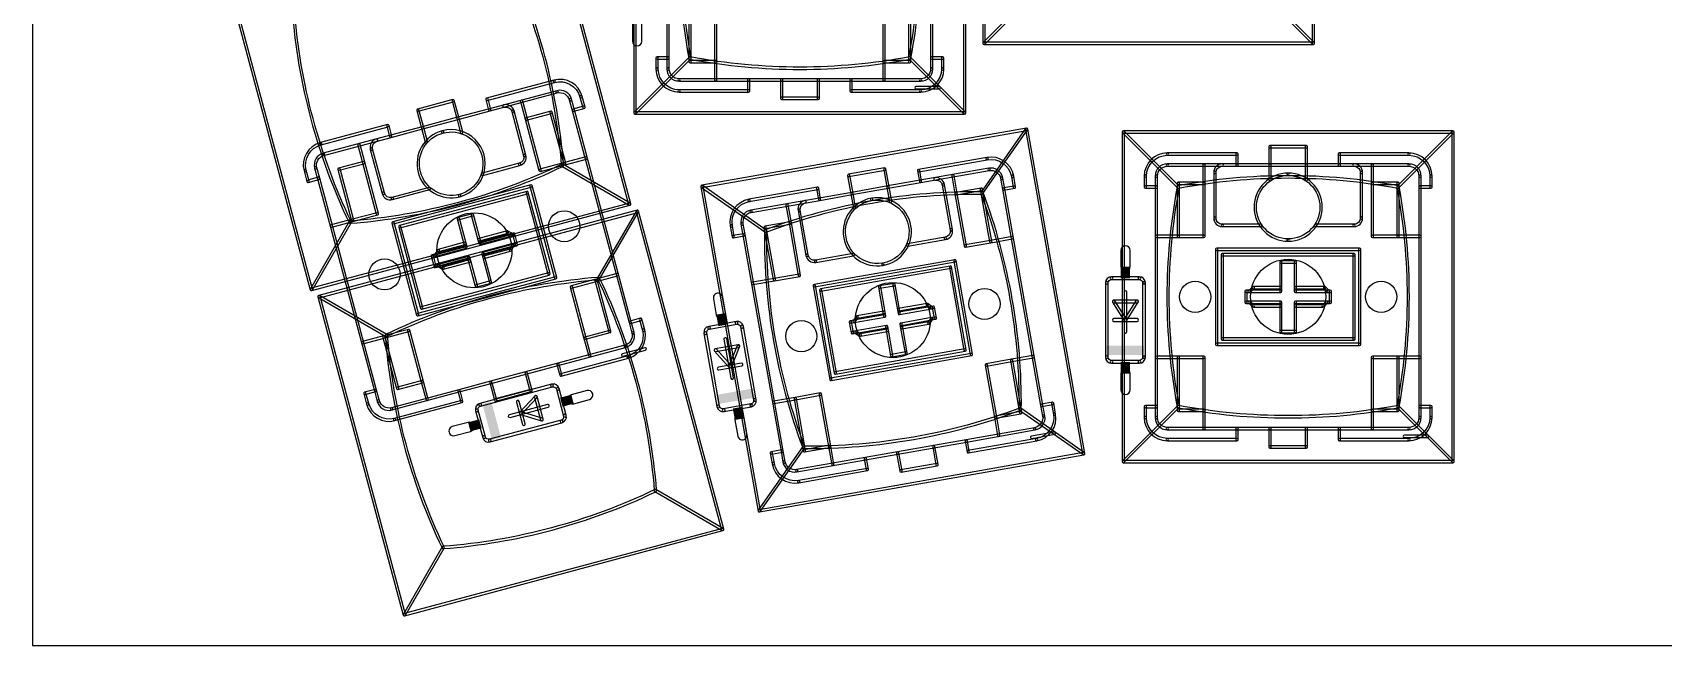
# Model space of a CAD drawing. Extents: x 0 to 160, y 0 to 100.
# Drawn here: x 0 to 89.1, y 0 to 33.5 of the extents above; entities that cross this region are included whole.
import ezdxf

# ---------------------------------------------------------------- set-up
doc = ezdxf.new("R2010")
doc.units = 0
for name, color, linetype in [('20', 7, 'CONTINUOUS'), ('21', 253, 'CONTINUOUS'), ('51', 253, 'CONTINUOUS')]:
    doc.layers.add(name, color=color, linetype=linetype)

# ---------------------------------------------------------------- blocks, each defined once
blk = doc.blocks.new('RECT')
blk.add_solid([(-0.5, -0.5), (0.5, -0.5), (-0.5, 0.5), (0.5, 0.5)])

msp = doc.modelspace()

# ---------------------------------------------------------------- linework, layer by layer
at = {"layer": '20'}
for p, q in [((0, 100), (0, 0)), ((0, 0), (160, 0))]:
    msp.add_line(p, q, dxfattribs=at)
for centre, radius in [((24.13, 21.59), 2.05), ((29.0369, 22.9048), 0.85), ((19.2231, 20.2752), 0.85), ((68.58, 19.05), 2.05), ((46.99, 17.78), 2.05), ((63.5, 19.05), 0.85), ((73.66, 19.05), 0.85), ((51.9928, 18.6621), 0.85), ((41.9872, 16.8979), 0.85)]:
    msp.add_circle(centre, radius, dxfattribs=at)
at = {"layer": '21'}
for points in [[(52.0235, 32.91), (52.0235, 50.91, 1), (51.8965, 50.91), (51.8965, 32.91, 1)], [(69.8965, 50.91), (69.8965, 32.91, 1), (70.0235, 32.91), (70.0235, 50.91, 1)], [(32.9735, 29.1), (32.9735, 47.1, 1), (32.8465, 47.1), (32.8465, 29.1, 1)], [(50.8465, 47.1), (50.8465, 29.1, 1), (50.9735, 29.1), (50.9735, 47.1, 1)], [(34.7735, 32.1), (34.7735, 44.1, 1), (34.6465, 44.1), (34.6465, 32.1, 1)], [(49.0465, 44.1), (49.0465, 32.1, 1), (49.1735, 32.1), (49.1735, 44.1, 1)], [(27.8926, 41.4863), (32.5514, 24.0996, 1), (32.674, 24.1325), (28.0153, 41.5191, 1)], [(15.2874, 19.4737), (10.6286, 36.8604, 1), (10.506, 36.8275), (15.1647, 19.4409, 1)], [(35.8465, 34.8), (35.8465, 31.9, 1), (35.9735, 31.9), (35.9735, 34.8, 1)], [(37.2465, 34.8), (37.2465, 31.9, 1), (37.3735, 31.9), (37.3735, 34.8, 1)], [(46.4465, 34.8), (46.4465, 31.9, 1), (46.5735, 31.9), (46.5735, 34.8, 1)], [(47.8465, 34.8), (47.8465, 31.9, 1), (47.9735, 31.9), (47.9735, 34.8, 1)], [(69.96, 32.9735), (51.96, 32.9735, 1), (51.96, 32.8465), (69.96, 32.8465, 1)], [(34.1735, 31.5), (34.1735, 32.1, 1), (34.0465, 32.1), (34.0465, 31.5, 1)], [(34.71, 32.1635), (34.11, 32.1635, 1), (34.11, 32.0365), (34.71, 32.0365, 1)], [(34.7735, 31.5), (34.7735, 32.1, 1), (34.6465, 32.1), (34.6465, 31.5, 1)], [(49.0465, 32.1), (49.0465, 31.5, 1), (49.1735, 31.5), (49.1735, 32.1, 1)], [(49.11, 32.0365), (49.71, 32.0365, 1), (49.71, 32.1635), (49.11, 32.1635, 1)], [(49.6465, 32.1), (49.6465, 31.5, 1), (49.7735, 31.5), (49.7735, 32.1, 1)], [(34.1735, 31.5, 1), (34.0465, 31.5, 0.4142), (35.31, 30.2365, 1), (35.31, 30.3635, -0.4142)], [(34.7735, 31.5, 1), (34.6465, 31.5, 0.4142), (35.31, 30.8365, 1), (35.31, 30.9635, -0.4142)], [(37.31, 31.9635), (35.91, 31.9635, 1), (35.91, 31.8365), (37.31, 31.8365, 1)], [(37.2465, 31.9), (37.2465, 30.9, 1), (37.3735, 30.9), (37.3735, 31.9, 1)], [(46.4465, 31.9), (46.4465, 30.9, 1), (46.5735, 30.9), (46.5735, 31.9, 1)], [(47.91, 31.9635), (46.51, 31.9635, 1), (46.51, 31.8365), (47.91, 31.8365, 1)], [(48.51, 30.3635, 1), (48.51, 30.2365, 0.4142), (49.7735, 31.5, 1), (49.6465, 31.5, -0.4142)], [(48.51, 30.9635, 1), (48.51, 30.8365, 0.4142), (49.1735, 31.5, 1), (49.0465, 31.5, -0.4142)], [(24.8322, 29.7876), (28.5028, 30.7711, 1), (28.4699, 30.8938), (24.7994, 29.9102, 1)], [(24.9875, 29.208), (28.658, 30.1915, 1), (28.6252, 30.3142), (24.9547, 29.3307, 1)], [(29.8947, 29.9675, 1), (30.0174, 30.0003, 0.4142), (28.4699, 30.8938, 1), (28.5028, 30.7711, -0.4142)], [(29.3151, 29.8122, 1), (29.4378, 29.845, 0.4142), (28.6252, 30.3142, 1), (28.658, 30.1915, -0.4142)], [(39.11, 30.9635), (35.31, 30.9635, 1), (35.31, 30.8365), (39.11, 30.8365, 1)], [(39.11, 30.3635), (35.31, 30.3635, 1), (35.31, 30.2365), (39.11, 30.2365, 1)], [(40.91, 30.9635), (39.11, 30.9635, 1), (39.11, 30.8365), (40.91, 30.8365, 1)], [(39.1735, 30.3), (39.1735, 30.9, 1), (39.0465, 30.9), (39.0465, 30.3, 1)], [(44.71, 30.9635), (40.91, 30.9635, 1), (40.91, 30.8365), (44.71, 30.8365, 1)], [(40.9735, 29.9), (40.9735, 30.9, 1), (40.8465, 30.9), (40.8465, 29.9, 1)], [(42.9735, 29.9), (42.9735, 30.9, 1), (42.8465, 30.9), (42.8465, 29.9, 1)], [(48.51, 30.9635), (44.71, 30.9635, 1), (44.71, 30.8365), (48.51, 30.8365, 1)], [(44.7735, 30.3), (44.7735, 30.9, 1), (44.6465, 30.9), (44.6465, 30.3, 1)], [(48.51, 30.3635), (44.71, 30.3635, 1), (44.71, 30.2365), (48.51, 30.2365, 1)], [(48.26, 30.4165), (49.53, 30.4165, 1), (49.53, 30.5435), (48.26, 30.5435, 1)], [(21.0582, 29.1904), (22.99, 29.7081, 1), (22.9572, 29.8307), (21.0253, 29.3131, 1)], [(23.2938, 28.8199), (23.0349, 29.7858, 1), (22.9123, 29.753), (23.1711, 28.787, 1)], [(25.0324, 29.2858), (24.8771, 29.8653, 1), (24.7545, 29.8325), (24.9098, 29.2529, 1)], [(26.1724, 29.1771, 1), (26.2951, 29.21, 0.4142), (25.7274, 29.5377, 1), (25.7603, 29.4151, -0.4142)], [(26.6484, 29.7188), (26.9072, 28.7529, 1), (27.0299, 28.7857), (26.7711, 29.7517, 1)], [(29.3151, 29.8122), (29.4704, 29.2326, 1), (29.5931, 29.2655), (29.4378, 29.845, 1)], [(29.5482, 29.1877), (30.1277, 29.343, 1), (30.0949, 29.4657), (29.5153, 29.3104, 1)], [(29.8947, 29.9675), (30.05, 29.3879, 1), (30.1726, 29.4208), (30.0174, 30.0003, 1)], [(40.91, 29.8365), (42.91, 29.8365, 1), (42.91, 29.9635), (40.91, 29.9635, 1)], [(21.3619, 28.3023), (21.1031, 29.2682, 1), (20.9804, 29.2353), (21.2392, 28.2694, 1)], [(21.317, 28.2245), (23.2489, 28.7421, 1), (23.216, 28.8648), (21.2841, 28.3472, 1)], [(23.2489, 28.7421), (24.9875, 29.208, 1), (24.9547, 29.3307), (23.216, 28.8648, 1)], [(23.1711, 28.787), (23.3781, 28.0143, 1), (23.5008, 28.0472), (23.2938, 28.8199, 1)], [(26.9421, 26.7952), (26.2951, 29.21, 1), (26.1724, 29.1771), (26.8194, 26.7623, 1)], [(26.9072, 28.7529), (27.6578, 25.9517, 1), (27.7805, 25.9846), (27.0299, 28.7857, 1)], [(28.3044, 29.193), (26.9521, 28.8306, 1), (26.985, 28.708), (28.3373, 29.0703, 1)], [(28.2595, 29.1152), (29.0101, 26.314, 1), (29.1328, 26.3469), (28.3822, 29.1481, 1)], [(29.4704, 29.2326), (32.5762, 17.6415, 1), (32.6989, 17.6744), (29.5931, 29.2655, 1)], [(50.91, 29.1635), (32.91, 29.1635, 1), (32.91, 29.0365), (50.91, 29.0365, 1)], [(15.7525, 27.3547), (19.4231, 28.3382, 1), (19.3902, 28.4609), (15.7197, 27.4774, 1)], [(15.9078, 26.7751), (19.5783, 27.7586, 1), (19.5455, 27.8813), (15.875, 26.8978, 1)], [(18.8056, 27.5516, 1), (18.7727, 27.6743, 0.4142), (18.445, 27.1066, 1), (18.5677, 27.1395, -0.4142)], [(19.6232, 27.8364), (19.468, 28.416, 1), (19.3453, 28.3831), (19.5006, 27.8035, 1)], [(19.5783, 27.7586), (21.317, 28.2245, 1), (21.2841, 28.3472), (19.5455, 27.8813, 1)], [(22.4123, 28.0004, 1), (22.3795, 28.123, 1), (23.3441, 24.523, 1), (23.3112, 24.6457, -1)], [(21.569, 27.5295), (21.3619, 28.3023, 1), (21.2392, 28.2694), (21.4463, 27.4967, 1)], [(23.3112, 24.6457, 1), (23.3441, 24.523, 1), (22.3795, 28.123, 1), (22.4123, 28.0004, -1)], [(36.5749, 25.0179), (54.3015, 28.1436, 1), (54.2794, 28.2686), (36.5529, 25.143, 1)], [(54.2279, 28.1951), (57.3536, 10.4685, 1), (57.4786, 10.4906), (54.353, 28.2171, 1)], [(59.58, 27.9865), (77.58, 27.9865, 1), (77.58, 28.1135), (59.58, 28.1135, 1)], [(59.6435, 10.05), (59.6435, 28.05, 1), (59.5165, 28.05), (59.5165, 10.05, 1)], [(77.5165, 28.05), (77.5165, 10.05, 1), (77.6435, 10.05), (77.6435, 28.05, 1)], [(15.7525, 27.3547, 1), (15.7197, 27.4774, 0.4142), (14.8262, 25.9299, 1), (14.9489, 25.9628, -0.4142)], [(15.9078, 26.7751, 1), (15.875, 26.8978, 0.4142), (15.4058, 26.0852, 1), (15.5285, 26.118, -0.4142)], [(17.7619, 27.3377), (18.0207, 26.3717, 1), (18.1434, 26.4046), (17.8846, 27.3705, 1)], [(19.2147, 24.7246), (18.5677, 27.1395, 1), (18.445, 27.1066), (19.092, 24.6918, 1)], [(26.5815, 26.3502, 1), (26.6144, 26.2275, 0.4142), (26.9421, 26.7952, 1), (26.8194, 26.7623, -0.4142)], [(61.98, 26.7865, 1), (61.98, 26.9135, 0.4142), (60.7165, 25.65, 1), (60.8435, 25.65, -0.4142)], [(61.98, 26.7865), (65.78, 26.7865, 1), (65.78, 26.9135), (61.98, 26.9135, 1)], [(65.8435, 26.25), (65.8435, 26.85, 1), (65.7165, 26.85), (65.7165, 26.25, 1)], [(67.58, 27.1865), (69.58, 27.1865, 1), (69.58, 27.3135), (67.58, 27.3135, 1)], [(67.6435, 26.25), (67.6435, 27.25, 1), (67.5165, 27.25), (67.5165, 26.25, 1)], [(69.6435, 26.25), (69.6435, 27.25, 1), (69.5165, 27.25), (69.5165, 26.25, 1)], [(71.38, 26.7865), (75.18, 26.7865, 1), (75.18, 26.9135), (71.38, 26.9135, 1)], [(71.4435, 26.25), (71.4435, 26.85, 1), (71.3165, 26.85), (71.3165, 26.25, 1)], [(76.3165, 25.65, 1), (76.4435, 25.65, 0.4142), (75.18, 26.9135, 1), (75.18, 26.7865, -0.4142)], [(15.1042, 25.3832), (14.9489, 25.9628, 1), (14.8262, 25.9299), (14.9815, 25.3503, 1)], [(15.6838, 25.5385), (15.5285, 26.118, 1), (15.4058, 26.0852), (15.5611, 25.5056, 1)], [(18.0656, 26.4495), (16.7133, 26.0872, 1), (16.7462, 25.9645), (18.0985, 26.3268, 1)], [(16.6684, 26.0094), (17.419, 23.2082, 1), (17.5417, 23.2411), (16.7911, 26.0423, 1)], [(18.0207, 26.3717), (18.7713, 23.5706, 1), (18.894, 23.6034), (18.1434, 26.4046, 1)], [(24.5859, 25.684), (26.6144, 26.2275, 1), (26.5815, 26.3502), (24.5531, 25.8067, 1)], [(29.055, 26.3918), (27.7027, 26.0295, 1), (27.7356, 25.9068), (29.0879, 26.2691, 1)], [(30.2141, 26.7024), (29.055, 26.3918, 1), (29.0879, 26.2691), (30.247, 26.5797, 1)], [(44.5923, 25.6192), (46.5619, 25.9665, 1), (46.5399, 26.0916), (44.5702, 25.7443, 1)], [(46.7871, 25.0553), (46.6134, 26.0401, 1), (46.4884, 26.018), (46.662, 25.0332, 1)], [(48.404, 25.8852), (52.1463, 26.545, 1), (52.1242, 26.6701), (48.382, 26.0102, 1)], [(48.5597, 25.3679), (48.4555, 25.9587, 1), (48.3305, 25.9367), (48.4347, 25.3458, 1)], [(48.5082, 25.2943), (52.2505, 25.9542, 1), (52.2284, 26.0792), (48.4862, 25.4194, 1)], [(53.4629, 25.6232, 1), (53.588, 25.6452, 0.4142), (52.1242, 26.6701, 1), (52.1463, 26.545, -0.4142)], [(52.872, 25.519, 1), (52.9971, 25.541, 0.4142), (52.2284, 26.0792, 1), (52.2505, 25.9542, -0.4142)], [(61.98, 26.1865, 1), (61.98, 26.3135, 0.4142), (61.3165, 25.65, 1), (61.4435, 25.65, -0.4142)], [(61.98, 26.1865), (65.78, 26.1865, 1), (65.78, 26.3135), (61.98, 26.3135, 1)], [(63.9165, 26.25), (63.9165, 25.25, 1), (64.0435, 25.25), (64.0435, 26.25, 1)], [(64.98, 26.1865, 1), (64.98, 26.3135, 0.4142), (64.5165, 25.85, 1), (64.6435, 25.85, -0.4142)], [(64.6435, 23.35), (64.6435, 25.85, 1), (64.5165, 25.85), (64.5165, 23.35, 1)], [(65.78, 26.1865), (67.58, 26.1865, 1), (67.58, 26.3135), (65.78, 26.3135, 1)], [(67.58, 26.1865), (69.58, 26.1865, 1), (69.58, 26.3135), (67.58, 26.3135, 1)], [(67.6435, 25.45), (67.6435, 26.25, 1), (67.5165, 26.25), (67.5165, 25.45, 1)], [(69.58, 26.1865), (71.38, 26.1865, 1), (71.38, 26.3135), (69.58, 26.3135, 1)], [(69.5165, 26.25), (69.5165, 25.45, 1), (69.6435, 25.45), (69.6435, 26.25, 1)], [(71.38, 26.1865), (75.18, 26.1865, 1), (75.18, 26.3135), (71.38, 26.3135, 1)], [(72.5165, 25.85, 1), (72.6435, 25.85, 0.4142), (72.18, 26.3135, 1), (72.18, 26.1865, -0.4142)], [(72.6435, 23.35), (72.6435, 25.85, 1), (72.5165, 25.85), (72.5165, 23.35, 1)], [(73.1165, 26.25), (73.1165, 25.25, 1), (73.2435, 25.25), (73.2435, 26.25, 1)], [(75.7165, 25.65, 1), (75.8435, 25.65, 0.4142), (75.18, 26.3135, 1), (75.18, 26.1865, -0.4142)], [(15.606, 25.5834), (15.0264, 25.4281, 1), (15.0593, 25.3054), (15.6389, 25.4607, 1)], [(18.7896, 13.9474), (15.6838, 25.5385, 1), (15.5611, 25.5056), (18.6669, 13.9145, 1)], [(19.6597, 24.364), (21.6882, 24.9075, 1), (21.6553, 25.0302), (19.6268, 24.4867, 1)], [(19.7064, 23.0307), (27.2406, 25.0495, 1), (27.2077, 25.1721), (19.6735, 23.1533, 1)], [(27.1628, 25.0944), (28.5087, 20.0715, 1), (28.6314, 20.1044), (27.2855, 25.1272, 1)], [(39.7521, 7.3649), (36.6264, 25.0915, 1), (36.5014, 25.0694), (39.627, 7.3429, 1)], [(39.1468, 24.2529), (42.8891, 24.9127, 1), (42.8671, 25.0378), (39.1248, 24.378, 1)], [(43.0448, 24.3954), (42.9406, 24.9863, 1), (42.8155, 24.9643), (42.9197, 24.3734, 1)], [(44.8175, 24.708), (44.6438, 25.6928, 1), (44.5187, 25.6707), (44.6924, 24.6859, 1)], [(44.766, 24.6344), (46.7356, 24.9817, 1), (46.7135, 25.1068), (44.7439, 24.7595, 1)], [(46.7356, 24.9817), (48.5082, 25.2943, 1), (48.4862, 25.4194), (46.7135, 25.1068, 1)], [(46.662, 25.0332), (46.8009, 24.2454, 1), (46.926, 24.2674), (46.7871, 25.0553, 1)], [(49.6859, 25.1603, 1), (49.811, 25.1823, 0.4142), (49.274, 25.5583, 1), (49.2961, 25.4332, -0.4142)], [(50.2451, 22.7203), (49.811, 25.1823, 1), (49.6859, 25.1603), (50.12, 22.6982, 1)], [(50.2073, 25.6584), (50.381, 24.6736, 1), (50.506, 24.6956), (50.3324, 25.6804, 1)], [(51.8112, 24.9902), (50.4325, 24.7471, 1), (50.4545, 24.6221), (51.8333, 24.8652, 1)], [(51.7597, 24.9167), (52.2633, 22.0607, 1), (52.3883, 22.0828), (51.8848, 24.9387, 1)], [(52.872, 25.519), (52.9762, 24.9281, 1), (53.1013, 24.9501), (52.9971, 25.541, 1)], [(52.9762, 24.9281), (55.06, 13.1104, 1), (55.185, 13.1324), (53.1013, 24.9501, 1)], [(53.0498, 24.8766), (53.6406, 24.9808, 1), (53.6186, 25.1058), (53.0277, 25.0016, 1)], [(53.4629, 25.6232), (53.5671, 25.0323, 1), (53.6921, 25.0543), (53.588, 25.6452, 1)], [(60.8435, 25.05), (60.8435, 25.65, 1), (60.7165, 25.65), (60.7165, 25.05, 1)], [(61.38, 25.1135), (60.78, 25.1135, 1), (60.78, 24.9865), (61.38, 24.9865, 1)], [(61.4435, 25.05), (61.4435, 25.65, 1), (61.3165, 25.65), (61.3165, 25.05, 1)], [(61.4435, 13.05), (61.4435, 25.05, 1), (61.3165, 25.05), (61.3165, 13.05, 1)], [(62.5165, 25.25), (62.5165, 22.35, 1), (62.6435, 22.35), (62.6435, 25.25, 1)], [(63.98, 25.3135), (62.58, 25.3135, 1), (62.58, 25.1865), (63.98, 25.1865, 1)], [(63.9165, 25.25), (63.9165, 22.35, 1), (64.0435, 22.35), (64.0435, 25.25, 1)], [(68.58, 25.6865, 1), (68.58, 25.8135, 1), (68.58, 22.0865, 1), (68.58, 22.2135, -1)], [(68.58, 22.2135, 1), (68.58, 22.0865, 1), (68.58, 25.8135, 1), (68.58, 25.6865, -1)], [(73.1165, 25.25), (73.1165, 22.35, 1), (73.2435, 22.35), (73.2435, 25.25, 1)], [(74.58, 25.3135), (73.18, 25.3135, 1), (73.18, 25.1865), (74.58, 25.1865, 1)], [(74.5165, 25.25), (74.5165, 22.35, 1), (74.6435, 22.35), (74.6435, 25.25, 1)], [(75.7165, 25.65), (75.7165, 25.05, 1), (75.8435, 25.05), (75.8435, 25.65, 1)], [(75.7165, 25.05), (75.7165, 13.05, 1), (75.8435, 13.05), (75.8435, 25.05, 1)], [(75.78, 24.9865), (76.38, 24.9865, 1), (76.38, 25.1135), (75.78, 25.1135, 1)], [(76.3165, 25.65), (76.3165, 25.05, 1), (76.4435, 25.05), (76.4435, 25.65, 1)], [(32.5963, 24.1774), (15.2096, 19.5186, 1), (15.2425, 19.396), (32.6291, 24.0547, 1)], [(19.2147, 24.7246, 1), (19.092, 24.6918, 0.4142), (19.6597, 24.364, 1), (19.6268, 24.4867, -0.4142)], [(20.0738, 22.8185), (27.0285, 24.682, 1), (26.9956, 24.8047), (20.0409, 22.9412, 1)], [(26.9507, 24.7269), (28.1413, 20.2837, 1), (28.264, 20.3166), (27.0734, 24.7598, 1)], [(39.1468, 24.2529, 1), (39.1248, 24.378, 0.4142), (38.0999, 22.9142, 1), (38.225, 22.9363, -0.4142)], [(39.251, 23.662), (42.9933, 24.3219, 1), (42.9712, 24.4469), (39.229, 23.7871, 1)], [(41.1471, 24.0608), (41.3207, 23.076, 1), (41.4458, 23.0981), (41.2722, 24.0829, 1)], [(42.2055, 24.1829, 1), (42.1834, 24.308, 0.4142), (41.8074, 23.7711, 1), (41.9325, 23.7931, -0.4142)], [(42.9933, 24.3219), (44.766, 24.6344, 1), (44.7439, 24.7595), (42.9712, 24.4469, 1)], [(45.8376, 24.3157, 1), (45.8155, 24.4407, 1), (46.4627, 20.7704, 1), (46.4407, 20.8954, -1)], [(44.9564, 23.9201), (44.8175, 24.708, 1), (44.6924, 24.6859), (44.8313, 23.8981, 1)], [(46.4407, 20.8954, 1), (46.4627, 20.7704, 1), (45.8155, 24.4407, 1), (45.8376, 24.3157, -1)], [(50.381, 24.6736), (50.8845, 21.8176, 1), (51.0096, 21.8397), (50.506, 24.6956, 1)], [(15.6637, 19.0026), (33.0504, 23.6614, 1), (33.0175, 23.784), (15.6309, 19.1253, 1)], [(17.4639, 23.286), (16.3048, 22.9754, 1), (16.3377, 22.8527), (17.4968, 23.1633, 1)], [(18.8162, 23.6483), (17.4639, 23.286, 1), (17.4968, 23.1633), (18.8491, 23.5257, 1)], [(23.2683, 23.2604), (24.041, 23.4674, 1), (24.0082, 23.5901), (23.2354, 23.3831, 1)], [(23.6756, 21.9859), (23.3132, 23.3382, 1), (23.1905, 23.3053), (23.5529, 21.953, 1)], [(23.9633, 23.5123), (24.3256, 22.1601, 1), (24.4483, 22.1929), (24.0859, 23.5452, 1)], [(32.9726, 23.7063), (37.6314, 6.3196, 1), (37.754, 6.3525), (33.0953, 23.7391, 1)], [(39.251, 23.662, 1), (39.229, 23.7871, 0.4142), (38.6908, 23.0184, 1), (38.8158, 23.0405, -0.4142)], [(42.3666, 21.3311), (41.9325, 23.7931, 1), (41.8074, 23.7711), (42.2415, 21.3091, 1)], [(64.6435, 23.35, 1), (64.5165, 23.35, 0.4142), (64.98, 22.8865, 1), (64.98, 23.0135, -0.4142)], [(72.18, 23.0135, 1), (72.18, 22.8865, 0.4142), (72.6435, 23.35, 1), (72.5165, 23.35, -0.4142)], [(21.0972, 18.0856), (19.7513, 23.1084, 1), (19.6286, 23.0756), (20.9745, 18.0528, 1)], [(21.3093, 18.4531), (20.1187, 22.8963, 1), (19.996, 22.8634), (21.1866, 18.4202, 1)], [(25.916, 22.6519), (24.3705, 22.2378, 1), (24.4034, 22.1152), (25.9489, 22.5293, 1)], [(24.4552, 21.922), (26.1938, 22.3878, 1), (26.161, 22.5105), (24.4223, 22.0446, 1)], [(26.2091, 22.5042), (25.9642, 22.6456, 1), (25.9007, 22.5356), (26.1456, 22.3942, 1)], [(26.2575, 22.5364), (26.161, 22.5105, 1), (26.1938, 22.3878), (26.2904, 22.4137, 1)], [(26.2126, 22.4586), (26.3679, 21.8791, 1), (26.4906, 21.9119), (26.3353, 22.4915, 1)], [(38.3291, 22.3454), (38.225, 22.9363, 1), (38.0999, 22.9142), (38.2041, 22.3234, 1)], [(38.8465, 22.5011), (38.2556, 22.3969, 1), (38.2776, 22.2719), (38.8685, 22.376, 1)], [(38.92, 22.4496), (38.8158, 23.0405, 1), (38.6908, 23.0184), (38.795, 22.4276, 1)], [(41.0038, 10.6319), (38.92, 22.4496, 1), (38.795, 22.4276), (40.8787, 10.6099, 1)], [(41.3722, 23.1496), (39.9935, 22.9065, 1), (40.0156, 22.7814), (41.3943, 23.0245, 1)], [(39.942, 22.8329), (40.4456, 19.9769, 1), (40.5706, 19.999), (40.0671, 22.8549, 1)], [(41.3207, 23.076), (41.8243, 20.2201, 1), (41.9494, 20.2421), (41.4458, 23.0981, 1)], [(47.801, 21.8187), (49.8691, 22.1833, 1), (49.8471, 22.3084), (47.779, 21.9438, 1)], [(49.8471, 22.3084, 1), (49.8691, 22.1833, 0.4142), (50.2451, 22.7203, 1), (50.12, 22.6982, -0.4142)], [(53.4965, 22.3427), (52.3148, 22.1343, 1), (52.3368, 22.0092), (53.5186, 22.2176, 1)], [(62.58, 22.4135), (61.38, 22.4135, 1), (61.38, 22.2865), (62.58, 22.2865, 1)], [(63.98, 22.4135), (62.58, 22.4135, 1), (62.58, 22.2865), (63.98, 22.2865, 1)], [(64.98, 22.8865), (67.08, 22.8865, 1), (67.08, 23.0135), (64.98, 23.0135, 1)], [(70.08, 22.8865), (72.18, 22.8865, 1), (72.18, 23.0135), (70.08, 23.0135, 1)], [(74.58, 22.4135), (73.18, 22.4135, 1), (73.18, 22.2865), (74.58, 22.2865, 1)], [(75.78, 22.4135), (74.58, 22.4135, 1), (74.58, 22.2865), (75.78, 22.2865, 1)], [(21.8472, 21.2232), (22.0403, 21.2749, 1), (22.0075, 21.3976), (21.8143, 21.3458, 1)], [(22.0403, 21.2749), (23.6824, 21.7149, 1), (23.6495, 21.8376), (22.0075, 21.3976, 1)], [(22.1103, 21.613), (21.9689, 21.368, 1), (22.0789, 21.3045), (22.2203, 21.5495, 1)], [(23.5978, 22.0308), (22.1489, 21.6425, 1), (22.1818, 21.5199), (23.6307, 21.9081, 1)], [(23.7273, 21.7927), (23.6756, 21.9859, 1), (23.5529, 21.953), (23.6046, 21.7598, 1)], [(24.3256, 22.1601), (24.3774, 21.9669, 1), (24.5001, 21.9997), (24.4483, 22.1929, 1)], [(26.2197, 21.9051), (24.5776, 21.4651, 1), (24.6105, 21.3424), (26.2525, 21.7824, 1)], [(24.5327, 21.3873), (24.5844, 21.1941, 1), (24.7071, 21.227), (24.6554, 21.4202, 1)], [(26.0782, 21.6601), (24.6293, 21.2719, 1), (24.6622, 21.1492), (26.1111, 21.5375, 1)], [(26.1811, 21.8755), (26.0397, 21.6305, 1), (26.1497, 21.567), (26.2911, 21.812, 1)], [(26.4128, 21.9568), (26.2197, 21.9051, 1), (26.2525, 21.7824), (26.4457, 21.8342, 1)], [(42.3666, 21.3311, 1), (42.2415, 21.3091, 0.4142), (42.7785, 20.9331, 1), (42.7564, 21.0582, -0.4142)], [(42.7785, 20.9331), (44.8466, 21.2977, 1), (44.8245, 21.4228), (42.7564, 21.0582, 1)], [(52.3148, 22.1343), (50.936, 21.8912, 1), (50.9581, 21.7661), (52.3368, 22.0092, 1)], [(64.7435, 16.45), (64.7435, 21.65, 1), (64.6165, 21.65), (64.6165, 16.45, 1)], [(64.68, 21.5865), (72.48, 21.5865, 1), (72.48, 21.7135), (64.68, 21.7135, 1)], [(65.0435, 16.75), (65.0435, 21.35, 1), (64.9165, 21.35), (64.9165, 16.75, 1)], [(64.98, 21.2865), (72.18, 21.2865, 1), (72.18, 21.4135), (64.98, 21.4135, 1)], [(72.1165, 21.35), (72.1165, 16.75, 1), (72.2435, 16.75), (72.2435, 21.35, 1)], [(72.4165, 21.65), (72.4165, 16.45, 1), (72.5435, 16.45), (72.5435, 21.65, 1)], [(22.0474, 20.7214), (21.8921, 21.3009, 1), (21.7694, 21.2681), (21.9247, 20.6885, 1)], [(22.1628, 20.818), (21.9696, 20.7663, 1), (22.0025, 20.6436), (22.1956, 20.6954, 1)], [(23.8048, 21.258), (22.1628, 20.818, 1), (22.1956, 20.6954), (23.8377, 21.1354, 1)], [(22.1475, 20.7017), (22.3924, 20.5603, 1), (22.4559, 20.6703), (22.2109, 20.8117, 1)], [(23.8566, 21.0648), (22.4077, 20.6766, 1), (22.4406, 20.5539), (23.8895, 20.9422, 1)], [(23.9344, 21.0199), (23.8826, 21.2131, 1), (23.7599, 21.1803), (23.8117, 20.9871, 1)], [(24.2967, 19.6676), (23.9344, 21.0199, 1), (23.8117, 20.9871), (24.174, 19.6348, 1)], [(24.5844, 21.1941), (24.9468, 19.8418, 1), (25.0695, 19.8747), (24.7071, 21.227, 1)], [(42.7088, 19.6007), (50.3903, 20.9552, 1), (50.3682, 21.0803), (42.6867, 19.7258, 1)], [(43.0563, 19.3574), (50.1469, 20.6077, 1), (50.1249, 20.7327), (43.0343, 19.4825, 1)], [(50.0734, 20.6592), (50.8722, 16.129, 1), (50.9972, 16.1511), (50.1985, 20.6812, 1)], [(50.3167, 21.0067), (51.2197, 15.8857, 1), (51.3448, 15.9078), (50.4418, 21.0288, 1)], [(68.2435, 19.55), (68.2435, 20.95, 1), (68.1165, 20.95), (68.1165, 19.55, 1)], [(68.18, 20.8865), (68.98, 20.8865, 1), (68.98, 21.0135), (68.18, 21.0135, 1)], [(68.9165, 20.95), (68.9165, 19.55, 1), (69.0435, 19.55), (69.0435, 20.95, 1)], [(28.5536, 20.1493), (21.0194, 18.1305, 1), (21.0523, 18.0079), (28.5865, 20.0266, 1)], [(28.1862, 20.3615), (21.2315, 18.498, 1), (21.2644, 18.3753), (28.2191, 20.2388, 1)], [(24.9917, 19.9196), (24.2189, 19.7125, 1), (24.2518, 19.5899), (25.0246, 19.7969, 1)], [(29.366, 19.5766), (30.1166, 16.7754, 1), (30.2393, 16.8083), (29.4887, 19.6094, 1)], [(30.7632, 20.0167), (29.4109, 19.6543, 1), (29.4438, 19.5317), (30.7961, 19.894, 1)], [(31.9223, 20.3273), (30.7632, 20.0167, 1), (30.7961, 19.894), (31.9552, 20.2046, 1)], [(30.7183, 19.9389), (31.4689, 17.1377, 1), (31.5916, 17.1706), (30.841, 19.9718, 1)], [(40.4971, 20.0505), (39.3153, 19.8421, 1), (39.3374, 19.7171), (40.5191, 19.9254, 1)], [(41.8758, 20.2936), (40.4971, 20.0505, 1), (40.5191, 19.9254), (41.8979, 20.1685, 1)], [(43.6633, 14.5533), (42.7603, 19.6743, 1), (42.6352, 19.6522), (43.5382, 14.5312, 1)], [(46.2772, 19.5191), (47.065, 19.6581, 1), (47.043, 19.7831), (46.2551, 19.6442, 1)], [(46.5718, 18.214), (46.3287, 19.5927, 1), (46.2036, 19.5706), (46.4467, 18.1919, 1)], [(46.9915, 19.7096), (47.2346, 18.3308, 1), (47.3596, 18.3529), (47.1165, 19.7316, 1)], [(58.928, 19.9898, 1), (58.928, 20.1422, 0.4142), (58.5978, 19.812, 1), (58.7502, 19.812, -0.4142)], [(58.7502, 15.748), (58.7502, 19.812, 1), (58.5978, 19.812), (58.5978, 15.748, 1)], [(58.928, 19.9898), (60.452, 19.9898, 1), (60.452, 20.1422), (58.928, 20.1422, 1)], [(60.6298, 19.812, 1), (60.7822, 19.812, 0.4142), (60.452, 20.1422, 1), (60.452, 19.9898, -0.4142)], [(60.7822, 15.748), (60.7822, 19.812, 1), (60.6298, 19.812), (60.6298, 15.748, 1)], [(66.6351, 19.5949), (66.4351, 19.3949, 1), (66.5249, 19.3051), (66.7249, 19.5051, 1)], [(68.18, 19.6135), (66.68, 19.6135, 1), (66.68, 19.4865), (68.18, 19.4865, 1)], [(68.2435, 19.35), (68.2435, 19.55, 1), (68.1165, 19.55), (68.1165, 19.35, 1)], [(68.9165, 19.55), (68.9165, 19.35, 1), (69.0435, 19.35), (69.0435, 19.55, 1)], [(70.58, 19.6135), (68.98, 19.6135, 1), (68.98, 19.4865), (70.58, 19.4865, 1)], [(70.8249, 19.3949), (70.6249, 19.5949, 1), (70.5351, 19.5051), (70.7351, 19.3051, 1)], [(20.3674, 1.6937), (15.7086, 19.0804, 1), (15.586, 19.0475), (20.2447, 1.6609, 1)], [(43.9066, 14.9008), (43.1078, 19.4309, 1), (42.9828, 19.4089), (43.7815, 14.8788, 1)], [(59.055, 18.7198), (60.325, 18.7198, 1), (60.325, 18.8722), (59.055, 18.8722, 1)], [(59.7546, 17.8204), (59.1196, 18.8364, 1), (58.9904, 18.7556), (59.6254, 17.7396, 1)], [(59.7662, 17.78), (59.7662, 19.304, 1), (59.6138, 19.304), (59.6138, 17.78, 1)], [(60.2604, 18.8364), (59.6254, 17.8204, 1), (59.7546, 17.7396), (60.3896, 18.7556, 1)], [(66.3435, 18.75), (66.3435, 19.35, 1), (66.2165, 19.35), (66.2165, 18.75, 1)], [(66.28, 19.2865), (66.48, 19.2865, 1), (66.48, 19.4135), (66.28, 19.4135, 1)], [(66.48, 18.8135), (66.28, 18.8135, 1), (66.28, 18.6865), (66.48, 18.6865, 1)], [(66.48, 19.2865), (68.18, 19.2865, 1), (68.18, 19.4135), (66.48, 19.4135, 1)], [(68.18, 18.8135), (66.48, 18.8135, 1), (66.48, 18.6865), (68.18, 18.6865, 1)], [(66.4351, 18.7051), (66.6351, 18.5051, 1), (66.7249, 18.5949), (66.5249, 18.7949, 1)], [(68.2435, 18.55), (68.2435, 18.75, 1), (68.1165, 18.75), (68.1165, 18.55, 1)], [(68.98, 19.2865), (70.78, 19.2865, 1), (70.78, 19.4135), (68.98, 19.4135, 1)], [(70.68, 18.8135), (68.98, 18.8135, 1), (68.98, 18.6865), (70.68, 18.6865, 1)], [(68.9165, 18.75), (68.9165, 18.55, 1), (69.0435, 18.55), (69.0435, 18.75, 1)], [(70.6351, 18.7949), (70.4351, 18.5949, 1), (70.5249, 18.5051), (70.7249, 18.7051, 1)], [(70.88, 18.8135), (70.68, 18.8135, 1), (70.68, 18.6865), (70.88, 18.6865, 1)], [(70.88, 19.4135), (70.78, 19.4135, 1), (70.78, 19.2865), (70.88, 19.2865, 1)], [(70.8165, 19.35), (70.8165, 18.75, 1), (70.9435, 18.75), (70.9435, 19.35, 1)], [(32.654, 17.5966), (33.2336, 17.7519, 1), (33.2007, 17.8746), (32.6211, 17.7193, 1)], [(33.1558, 17.7968), (33.3111, 17.2172, 1), (33.4338, 17.2501), (33.2785, 17.8297, 1)], [(44.8808, 17.6482), (46.555, 17.9434, 1), (46.533, 18.0685), (44.8588, 17.7733, 1)], [(44.98, 17.9789), (44.8178, 17.7472, 1), (44.9218, 17.6744), (45.0841, 17.906, 1)], [(46.4982, 18.2655), (45.021, 18.005, 1), (45.0431, 17.8799), (46.5203, 18.1404, 1)], [(46.6065, 18.017), (46.5718, 18.214, 1), (46.4467, 18.1919), (46.4814, 17.995, 1)], [(48.8618, 18.6822), (47.2861, 18.4044, 1), (47.3081, 18.2793), (48.8838, 18.5572, 1)], [(47.2346, 18.3308), (47.2693, 18.1339, 1), (47.3944, 18.1559), (47.3596, 18.3529, 1)], [(47.3429, 18.0824), (49.1155, 18.3949, 1), (49.0935, 18.52), (47.3208, 18.2074, 1)], [(49.0992, 17.9118), (47.425, 17.6166, 1), (47.447, 17.4915), (49.1212, 17.7867, 1)], [(49.1409, 18.5095), (48.9092, 18.6717, 1), (48.8364, 18.5677), (49.0681, 18.4054, 1)], [(49.0582, 17.8856), (48.8959, 17.6539, 1), (49, 17.5811), (49.1622, 17.8128, 1)], [(49.1919, 18.5374), (49.0935, 18.52, 1), (49.1155, 18.3949), (49.214, 18.4123, 1)], [(49.2961, 17.9465), (49.0992, 17.9118, 1), (49.1212, 17.7867), (49.3182, 17.8214, 1)], [(49.1404, 18.4638), (49.2446, 17.8729, 1), (49.3697, 17.895), (49.2655, 18.4859, 1)], [(59.055, 17.7038), (59.69, 17.7038, 1), (59.69, 17.8562), (59.055, 17.8562, 1)], [(59.7662, 17.145), (59.7662, 17.78, 1), (59.6138, 17.78), (59.6138, 17.145, 1)], [(59.69, 17.7038), (60.325, 17.7038, 1), (60.325, 17.8562), (59.69, 17.8562, 1)], [(68.18, 18.6135), (66.68, 18.6135, 1), (66.68, 18.4865), (68.18, 18.4865, 1)], [(68.2435, 17.15), (68.2435, 18.55, 1), (68.1165, 18.55), (68.1165, 17.15, 1)], [(68.9165, 18.55), (68.9165, 17.15, 1), (69.0435, 17.15), (69.0435, 18.55, 1)], [(70.48, 18.6135), (68.98, 18.6135, 1), (68.98, 18.4865), (70.48, 18.4865, 1)], [(20.5244, 17.2732), (19.1721, 16.9109, 1), (19.205, 16.7882), (20.5573, 17.1505, 1)], [(20.4795, 17.1954), (21.2301, 14.3943, 1), (21.3528, 14.4271), (20.6022, 17.2283, 1)], [(31.5138, 17.2155), (30.1615, 16.8532, 1), (30.1944, 16.7305), (31.5467, 17.0928, 1)], [(32.3522, 16.4049, 1), (32.385, 16.2822, 0.4142), (32.8542, 17.0948, 1), (32.7315, 17.0619, -0.4142)], [(32.5075, 15.8253, 1), (32.5403, 15.7026, 0.4142), (33.4338, 17.2501, 1), (33.3111, 17.2172, -0.4142)], [(32.5762, 17.6415), (32.7315, 17.0619, 1), (32.8542, 17.0948), (32.6989, 17.6744, 1)], [(36.9658, 17.2839, 1), (36.9394, 17.434, 0.4142), (36.6715, 17.0515, 1), (36.8216, 17.0779, -0.4142)], [(37.5273, 13.0757), (36.8216, 17.0779, 1), (36.6715, 17.0515), (37.3772, 13.0492, 1)], [(36.9658, 17.2839), (38.4667, 17.5485, 1), (38.4402, 17.6986), (36.9394, 17.434, 1)], [(38.6727, 17.4043, 1), (38.8228, 17.4308, 0.4142), (38.4402, 17.6986, 1), (38.4667, 17.5485, -0.4142)], [(39.5285, 13.4285), (38.8228, 17.4308, 1), (38.6727, 17.4043), (39.3784, 13.4021, 1)], [(44.6839, 17.6135), (44.8808, 17.6482, 1), (44.8588, 17.7733), (44.6618, 17.7386, 1)], [(44.8396, 17.0962), (44.7354, 17.6871, 1), (44.6103, 17.665), (44.7145, 17.0741, 1)], [(44.963, 17.1824), (44.766, 17.1477, 1), (44.7881, 17.0226), (44.985, 17.0574, 1)], [(46.6371, 17.4776), (44.963, 17.1824, 1), (44.985, 17.0574), (46.6592, 17.3526, 1)], [(44.9376, 17.0679), (45.1693, 16.9056, 1), (45.2421, 17.0097), (45.0104, 17.1719, 1)], [(46.6719, 17.2807), (45.1947, 17.0202, 1), (45.2167, 16.8951), (46.6939, 17.1556, 1)], [(46.7454, 17.2292), (46.7107, 17.4261, 1), (46.5856, 17.4041), (46.6204, 17.2071, 1)], [(46.9885, 15.8504), (46.7454, 17.2292, 1), (46.6204, 17.2071), (46.8635, 15.8284, 1)], [(47.3735, 17.543), (47.4082, 17.346, 1), (47.5333, 17.3681), (47.4986, 17.565, 1)], [(48.9369, 17.6801), (47.4597, 17.4196, 1), (47.4818, 17.2945), (48.959, 17.555, 1)], [(47.4082, 17.346), (47.6513, 15.9673, 1), (47.7764, 15.9893), (47.5333, 17.3681, 1)], [(68.98, 17.2135), (68.18, 17.2135, 1), (68.18, 17.0865), (68.98, 17.0865, 1)], [(19.1721, 16.9109), (18.013, 16.6003, 1), (18.0459, 16.4776), (19.205, 16.7882, 1)], [(19.1272, 16.8331), (19.8778, 14.0319, 1), (20.0005, 14.0648), (19.2499, 16.866, 1)], [(32.3522, 16.4049), (28.6817, 15.4214, 1), (28.7145, 15.2987), (32.385, 16.2822, 1)], [(30.1166, 16.7754), (30.3754, 15.8095, 1), (30.4981, 15.8423), (30.2393, 16.8083, 1)], [(32.2523, 15.8118), (33.479, 16.1405, 1), (33.4461, 16.2632), (32.2194, 15.9345, 1)], [(38.1566, 15.291), (37.3548, 16.1813, 1), (37.2416, 16.0793), (38.0434, 15.189, 1)], [(37.3115, 16.0553), (38.5622, 16.2758, 1), (38.5357, 16.4259), (37.285, 16.2053, 1)], [(38.175, 15.2532), (37.9104, 16.7541, 1), (37.7603, 16.7276), (38.025, 15.2268, 1)], [(38.4783, 16.3794), (38.0294, 15.2686, 1), (38.1706, 15.2114), (38.6196, 16.3223, 1)], [(50.9237, 16.2026), (43.8331, 14.9523, 1), (43.8551, 14.8273), (50.9457, 16.0775, 1)], [(47.7028, 16.0409), (46.915, 15.9019, 1), (46.937, 15.7769), (47.7249, 15.9158, 1)], [(72.48, 16.5135), (64.68, 16.5135, 1), (64.68, 16.3865), (72.48, 16.3865, 1)], [(72.18, 16.8135), (64.98, 16.8135, 1), (64.98, 16.6865), (72.18, 16.6865, 1)], [(28.6817, 15.4214), (25.0111, 14.4378, 1), (25.044, 14.3152), (28.7145, 15.2987, 1)], [(28.9147, 14.7969), (28.7594, 15.3765, 1), (28.6368, 15.3436), (28.792, 14.764, 1)], [(32.5075, 15.8253), (28.8369, 14.8418, 1), (28.8698, 14.7191), (32.5403, 15.7026, 1)], [(37.4879, 15.0547), (38.1132, 15.165, 1), (38.0868, 15.315), (37.4614, 15.2048, 1)], [(38.1132, 15.165), (38.7386, 15.2752, 1), (38.7121, 15.4253), (38.0868, 15.315, 1)], [(38.2853, 14.6279), (38.175, 15.2532, 1), (38.025, 15.2268), (38.1352, 14.6014, 1)], [(51.2712, 15.9593), (43.5897, 14.6048, 1), (43.6118, 14.4797), (51.2933, 15.8342, 1)], [(53.4609, 15.6346), (52.0821, 15.3915, 1), (52.1042, 15.2664), (53.4829, 15.5095, 1)], [(52.0306, 15.3179), (52.5342, 12.4619, 1), (52.6593, 12.484), (52.1557, 15.3399, 1)], [(53.4093, 15.561), (53.9129, 12.7051, 1), (54.038, 12.7271), (53.5344, 15.583, 1)], [(54.6426, 15.8429), (53.4609, 15.6346, 1), (53.4829, 15.5095), (54.6647, 15.7179, 1)], [(58.7502, 15.748, 1), (58.5978, 15.748, 0.4142), (58.928, 15.4178, 1), (58.928, 15.5702, -0.4142)], [(58.928, 15.4178), (60.452, 15.4178, 1), (60.452, 15.5702), (58.928, 15.5702, 1)], [(60.452, 15.5702, 1), (60.452, 15.4178, 0.4142), (60.7822, 15.748, 1), (60.6298, 15.748, -0.4142)], [(62.58, 15.8135), (61.38, 15.8135, 1), (61.38, 15.6865), (62.58, 15.6865, 1)], [(63.98, 15.8135), (62.58, 15.8135, 1), (62.58, 15.6865), (63.98, 15.6865, 1)], [(62.5165, 15.75), (62.5165, 12.85, 1), (62.6435, 12.85), (62.6435, 15.75, 1)], [(63.9165, 15.75), (63.9165, 12.85, 1), (64.0435, 12.85), (64.0435, 15.75, 1)], [(74.58, 15.8135), (73.18, 15.8135, 1), (73.18, 15.6865), (74.58, 15.6865, 1)], [(73.1165, 15.75), (73.1165, 12.85, 1), (73.2435, 12.85), (73.2435, 15.75, 1)], [(75.78, 15.8135), (74.58, 15.8135, 1), (74.58, 15.6865), (75.78, 15.6865, 1)], [(74.5165, 15.75), (74.5165, 12.85, 1), (74.6435, 12.85), (74.6435, 15.75, 1)], [(21.275, 14.472), (19.9227, 14.1097, 1), (19.9556, 13.987), (21.3079, 14.3494, 1)], [(21.2301, 14.3943), (21.4889, 13.4283, 1), (21.6116, 13.4612), (21.3528, 14.4271, 1)], [(25.0111, 14.4378), (23.2725, 13.972, 1), (23.3053, 13.8493), (25.044, 14.3152, 1)], [(24.464, 13.0819), (28.3895, 14.1337, 1), (28.3501, 14.2809), (24.4246, 13.2291, 1)], [(25.3477, 13.427), (25.0889, 14.3929, 1), (24.9662, 14.3601), (25.2251, 13.3942, 1)], [(27.2796, 13.9447), (27.0208, 14.9106, 1), (26.8981, 14.8777), (27.1569, 13.9118, 1)], [(28.6073, 14.008, 1), (28.7545, 14.0474, 0.4142), (28.3501, 14.2809, 1), (28.3895, 14.1337, -0.4142)], [(18.7118, 13.9923), (18.1323, 13.837, 1), (18.1651, 13.7143), (18.7447, 13.8696, 1)], [(18.3653, 13.2125), (18.21, 13.7921, 1), (18.0874, 13.7592), (18.2426, 13.1797, 1)], [(18.9449, 13.3678), (18.7896, 13.9474, 1), (18.6669, 13.9145), (18.8222, 13.335, 1)], [(18.9449, 13.3678, 1), (18.8222, 13.335, 0.4142), (19.6348, 12.8658, 1), (19.6019, 12.9885, -0.4142)], [(23.2725, 13.972), (19.6019, 12.9885, 1), (19.6348, 12.8658), (23.3053, 13.8493, 1)], [(23.4278, 13.3924), (19.7572, 12.4089, 1), (19.7901, 12.2862), (23.4606, 13.2697, 1)], [(23.5055, 13.3475), (23.3502, 13.9271, 1), (23.2276, 13.8942), (23.3829, 13.3146, 1)], [(25.3028, 13.3493), (27.2347, 13.8669, 1), (27.2018, 13.9896), (25.27, 13.4719, 1)], [(26.432, 13.2936), (26.5964, 12.6803, 1), (26.7436, 12.7197), (26.5793, 13.3331, 1)], [(26.7257, 12.648), (27.5428, 13.5244, 1), (27.4313, 13.6283), (26.6143, 12.752, 1)], [(27.4134, 13.5566), (27.7421, 12.3299, 1), (27.8893, 12.3693), (27.5606, 13.596, 1)], [(28.6073, 14.008), (29.0017, 12.5359, 1), (29.1489, 12.5753), (28.7545, 14.0474, 1)], [(39.2341, 13.1961, 1), (39.2606, 13.046, 0.4142), (39.5285, 13.4285, 1), (39.3784, 13.4021, -0.4142)], [(41.6432, 13.5508), (40.4614, 13.3424, 1), (40.4834, 13.2173), (41.6652, 13.4257, 1)], [(43.0219, 13.7939), (41.6432, 13.5508, 1), (41.6652, 13.4257), (43.0439, 13.6688, 1)], [(41.5917, 13.4772), (42.0952, 10.6213, 1), (42.2203, 10.6433), (41.7167, 13.4993, 1)], [(42.9704, 13.7203), (43.474, 10.8644, 1), (43.599, 10.8864), (43.0955, 13.7424, 1)], [(18.3653, 13.2125, 1), (18.2426, 13.1797, 0.4142), (19.7901, 12.2862, 1), (19.7572, 12.4089, -0.4142)], [(24.464, 13.0819, 1), (24.4246, 13.2291, 0.4142), (24.1911, 12.8247, 1), (24.3383, 12.8641, -0.4142)], [(24.1911, 12.8247), (24.5855, 11.3526, 1), (24.7327, 11.392), (24.3383, 12.8641, 1)], [(26.0764, 12.462), (26.6897, 12.6264, 1), (26.6503, 12.7736), (26.0369, 12.6093, 1)], [(26.6897, 12.6264), (28.1618, 13.0208, 1), (28.1223, 13.168), (26.6503, 12.7736, 1)], [(27.838, 12.4225), (26.6923, 12.7729, 1), (26.6477, 12.6271), (27.7934, 12.2767, 1)], [(26.5964, 12.6803), (26.7607, 12.0669, 1), (26.908, 12.1064), (26.7436, 12.7197, 1)], [(28.876, 12.3181, 1), (28.9154, 12.1709, 0.4142), (29.1489, 12.5753, 1), (29.0017, 12.5359, -0.4142)], [(37.5273, 13.0757, 1), (37.3772, 13.0492, 0.4142), (37.7598, 12.7814, 1), (37.7333, 12.9315, -0.4142)], [(37.7598, 12.7814), (39.2606, 13.046, 1), (39.2341, 13.1961), (37.7333, 12.9315, 1)], [(53.9644, 12.7786), (52.5857, 12.5355, 1), (52.6078, 12.4104), (53.9865, 12.6535, 1)], [(52.5342, 12.4619), (52.7078, 11.4771, 1), (52.8329, 11.4992), (52.6593, 12.484, 1)], [(54.729, 11.898, 1), (54.751, 11.7729, 0.4142), (55.2892, 12.5416, 1), (55.1642, 12.5195, -0.4142)], [(54.8332, 11.3071, 1), (54.8552, 11.182, 0.4142), (55.8801, 12.6457, 1), (55.755, 12.6237, -0.4142)], [(55.1335, 13.0589), (55.7244, 13.1631, 1), (55.7024, 13.2881), (55.1115, 13.184, 1)], [(55.06, 13.1104), (55.1642, 12.5195, 1), (55.2892, 12.5416), (55.185, 13.1324, 1)], [(55.6509, 13.2146), (55.755, 12.6237, 1), (55.8801, 12.6457), (55.7759, 13.2366, 1)], [(60.8435, 12.45), (60.8435, 13.05, 1), (60.7165, 13.05), (60.7165, 12.45, 1)], [(61.38, 13.1135), (60.78, 13.1135, 1), (60.78, 12.9865), (61.38, 12.9865, 1)], [(60.8435, 12.45, 1), (60.7165, 12.45, 0.4142), (61.98, 11.1865, 1), (61.98, 11.3135, -0.4142)], [(61.4435, 12.45), (61.4435, 13.05, 1), (61.3165, 13.05), (61.3165, 12.45, 1)], [(61.4435, 12.45, 1), (61.3165, 12.45, 0.4142), (61.98, 11.7865, 1), (61.98, 11.9135, -0.4142)], [(63.98, 12.9135), (62.58, 12.9135, 1), (62.58, 12.7865), (63.98, 12.7865, 1)], [(63.9165, 12.85), (63.9165, 11.85, 1), (64.0435, 11.85), (64.0435, 12.85, 1)], [(73.1165, 12.85), (73.1165, 11.85, 1), (73.2435, 11.85), (73.2435, 12.85, 1)], [(74.58, 12.9135), (73.18, 12.9135, 1), (73.18, 12.7865), (74.58, 12.7865, 1)], [(75.18, 11.3135, 1), (75.18, 11.1865, 0.4142), (76.4435, 12.45, 1), (76.3165, 12.45, -0.4142)], [(75.18, 11.9135, 1), (75.18, 11.7865, 0.4142), (75.8435, 12.45, 1), (75.7165, 12.45, -0.4142)], [(75.7165, 13.05), (75.7165, 12.45, 1), (75.8435, 12.45), (75.8435, 13.05, 1)], [(75.78, 12.9865), (76.38, 12.9865, 1), (76.38, 13.1135), (75.78, 13.1135, 1)], [(76.3165, 13.05), (76.3165, 12.45, 1), (76.4435, 12.45), (76.4435, 13.05, 1)], [(24.9899, 11.1191), (28.9154, 12.1709, 1), (28.876, 12.3181), (24.9505, 11.2663, 1)], [(54.729, 11.898), (50.9867, 11.2381, 1), (51.0088, 11.1131), (54.751, 11.7729, 1)], [(54.5778, 11.3159), (55.8285, 11.5364, 1), (55.8064, 11.6615), (54.5557, 11.441, 1)], [(65.78, 11.9135), (61.98, 11.9135, 1), (61.98, 11.7865), (65.78, 11.7865, 1)], [(67.58, 11.9135), (65.78, 11.9135, 1), (65.78, 11.7865), (67.58, 11.7865, 1)], [(65.8435, 11.25), (65.8435, 11.85, 1), (65.7165, 11.85), (65.7165, 11.25, 1)], [(71.38, 11.9135), (67.58, 11.9135, 1), (67.58, 11.7865), (71.38, 11.7865, 1)], [(67.6435, 10.85), (67.6435, 11.85, 1), (67.5165, 11.85), (67.5165, 10.85, 1)], [(69.6435, 10.85), (69.6435, 11.85, 1), (69.5165, 11.85), (69.5165, 10.85, 1)], [(75.18, 11.9135), (71.38, 11.9135, 1), (71.38, 11.7865), (75.18, 11.7865, 1)], [(71.4435, 11.25), (71.4435, 11.85, 1), (71.3165, 11.85), (71.3165, 11.25, 1)], [(24.7327, 11.392, 1), (24.5855, 11.3526, 0.4142), (24.9899, 11.1191, 1), (24.9505, 11.2663, -0.4142)], [(43.5255, 10.9379), (42.1467, 10.6948, 1), (42.1688, 10.5698), (43.5475, 10.8129, 1)], [(43.474, 10.8644), (43.6476, 9.8796, 1), (43.7727, 9.9016), (43.599, 10.8864, 1)], [(50.9867, 11.2381), (47.2444, 10.5783, 1), (47.2665, 10.4532), (51.0088, 11.1131, 1)], [(49.4613, 9.8892), (49.2876, 10.8741, 1), (49.1625, 10.852), (49.3362, 9.8672, 1)], [(51.1645, 10.5957), (51.0603, 11.1866, 1), (50.9352, 11.1646), (51.0394, 10.5737, 1)], [(54.8332, 11.3071), (51.0909, 10.6472, 1), (51.1129, 10.5222), (54.8552, 11.182, 1)], [(65.78, 11.3135), (61.98, 11.3135, 1), (61.98, 11.1865), (65.78, 11.1865, 1)], [(67.58, 10.7865), (69.58, 10.7865, 1), (69.58, 10.9135), (67.58, 10.9135, 1)], [(75.18, 11.3135), (71.38, 11.3135, 1), (71.38, 11.1865), (75.18, 11.1865, 1)], [(74.93, 11.3665), (76.2, 11.3665, 1), (76.2, 11.4935), (74.93, 11.4935, 1)], [(57.4051, 10.5421), (39.6785, 7.4164, 1), (39.7006, 7.2914), (57.4271, 10.417, 1)], [(40.9302, 10.6834), (40.3394, 10.5792, 1), (40.3614, 10.4542), (40.9523, 10.5583, 1)], [(40.5171, 9.9368), (40.4129, 10.5277, 1), (40.2879, 10.5057), (40.392, 9.9148, 1)], [(40.5171, 9.9368, 1), (40.392, 9.9148, 0.4142), (41.8557, 8.8899, 1), (41.8337, 9.015, -0.4142)], [(41.108, 10.041), (41.0038, 10.6319, 1), (40.8787, 10.6099), (40.9829, 10.019, 1)], [(41.108, 10.041, 1), (40.9829, 10.019, 0.4142), (41.7516, 9.4808, 1), (41.7295, 9.6058, -0.4142)], [(45.4718, 10.2657), (41.7295, 9.6058, 1), (41.7516, 9.4808), (45.4938, 10.1406, 1)], [(47.2444, 10.5783), (45.4718, 10.2657, 1), (45.4938, 10.1406), (47.2665, 10.4532, 1)], [(45.6495, 9.6233), (45.5453, 10.2142, 1), (45.4203, 10.1921), (45.5245, 9.6013, 1)], [(47.4916, 9.542), (47.318, 10.5268, 1), (47.1929, 10.5047), (47.3666, 9.5199, 1)], [(47.4401, 9.4684), (49.4097, 9.8157, 1), (49.3877, 9.9408), (47.4181, 9.5935, 1)], [(77.58, 10.1135), (59.58, 10.1135, 1), (59.58, 9.9865), (77.58, 9.9865, 1)], [(45.576, 9.6748), (41.8337, 9.015, 1), (41.8557, 8.8899), (45.598, 9.5497, 1)], [(37.6763, 6.3974), (20.2896, 1.7386, 1), (20.3225, 1.616), (37.7091, 6.2747, 1)]]:
    msp.add_lwpolyline(points, format="xyb", close=True, dxfattribs=at)
at = {"layer": '51'}
for points in [[(35.9724, 44.0883, 1), (35.8476, 44.1117, 0.0929), (35.8476, 32.0883, 1), (35.9724, 32.1117, -0.0929)], [(47.8476, 32.1117, 1), (47.9724, 32.0883, 0.0929), (47.9724, 44.1117, 1), (47.8476, 44.0883, -0.0929)], [(28.8752, 26.2325, 1), (29.0018, 26.2422, 0.0929), (25.8899, 37.8559, 1), (25.7754, 37.801, -0.0929)], [(52.0049, 32.8651), (55.0049, 35.8651, 1), (54.9151, 35.9549), (51.9151, 32.9549, 1)], [(66.9151, 35.8651), (69.9151, 32.8651, 1), (70.0049, 32.9549), (67.0049, 35.9549, 1)], [(14.3048, 34.7275, 1), (14.1782, 34.7178, 0.0929), (17.2901, 23.1041, 1), (17.4046, 23.159, -0.0929)], [(33.274, 33.02), (33.274, 33.909, 1), (32.766, 33.909), (32.766, 33.02, 1)], [(32.9549, 29.0551), (35.9549, 32.0551, 1), (35.8651, 32.1449), (32.8651, 29.1449, 1)], [(35.9217, 32.1624, 1), (35.8983, 32.0376, 0.0929), (47.9217, 32.0376, 1), (47.8983, 32.1624, -0.0929)], [(47.8651, 32.0551), (50.8651, 29.0551, 1), (50.9549, 29.1449), (47.9549, 32.1449, 1)], [(51.909, 24.6943), (54.3425, 28.1697, 1), (54.2384, 28.2425), (51.8049, 24.7672, 1)], [(59.5351, 28.0051), (62.5351, 25.0051, 1), (62.6249, 25.0949), (59.6249, 28.0949, 1)], [(74.6249, 25.0051), (77.6249, 28.0051, 1), (77.5351, 28.0949), (74.5351, 25.0949, 1)], [(17.3425, 23.1948, 1), (17.3522, 23.0682, 0.0929), (28.9659, 26.1801, 1), (28.911, 26.2946, -0.0929)], [(28.9067, 26.1824), (32.581, 24.061, 1), (32.6445, 24.171), (28.9702, 26.2923, 1)], [(36.5275, 25.0284), (40.0028, 22.5949, 1), (40.0757, 22.699), (36.6003, 25.1325, 1)], [(62.6424, 25.0383, 1), (62.5176, 25.0617, 0.0929), (62.5176, 13.0383, 1), (62.6424, 13.0617, -0.0929)], [(74.5683, 24.9876, 1), (74.5917, 25.1124, 0.0929), (62.5683, 25.1124, 1), (62.5917, 24.9876, -0.0929)], [(74.5176, 13.0617, 1), (74.6424, 13.0383, 0.0929), (74.6424, 25.0617, 1), (74.5176, 25.0383, -0.0929)], [(51.8563, 24.6672, 1), (51.8576, 24.7942, 0.0929), (40.0169, 22.7064, 1), (40.0616, 22.5875, -0.0929)], [(53.8772, 12.9137, 1), (54.0042, 12.9124, 0.0929), (51.9164, 24.7531, 1), (51.7975, 24.7084, -0.0929)], [(15.281, 19.4255), (17.4023, 23.0998, 1), (17.2924, 23.1633), (15.171, 19.489, 1)], [(30.9676, 20.0167), (33.089, 23.691, 1), (32.979, 23.7545), (30.8576, 20.0802, 1)], [(40.1028, 22.6463, 1), (39.9758, 22.6476, 0.0929), (42.0636, 10.8069, 1), (42.1825, 10.8516, -0.0929)], [(59.436, 21.59), (59.436, 20.701, 1), (59.944, 20.701), (59.944, 21.59, 1)], [(30.9175, 19.9852, 1), (30.9078, 20.1118, 0.0929), (19.2941, 16.9999, 1), (19.349, 16.8854, -0.0929)], [(33.9552, 8.4525, 1), (34.0818, 8.4622, 0.0929), (30.9699, 20.0759, 1), (30.8554, 20.021, -0.0929)], [(15.6155, 19.009), (19.2898, 16.8876, 1), (19.3533, 16.9976), (15.679, 19.119, 1)], [(37.1883, 18.948), (37.3426, 18.0725, 1), (37.8429, 18.1607), (37.6885, 19.0362, 1)], [(19.3848, 16.9475, 1), (19.2582, 16.9378, 0.0929), (22.3701, 5.3241, 1), (22.4846, 5.379, -0.0929)], [(59.944, 13.97), (59.944, 14.859, 1), (59.436, 14.859), (59.436, 13.97, 1)], [(30.2844, 13.9314), (29.4257, 13.7014, 1), (29.5572, 13.2107), (30.4159, 13.4408, 1)], [(39.0117, 11.532), (38.8574, 12.4075, 1), (38.3571, 12.3193), (38.5115, 11.4438, 1)], [(42.1237, 10.8928, 1), (42.1224, 10.7658, 0.0929), (53.9631, 12.8536, 1), (53.9184, 12.9725, -0.0929)], [(53.9043, 12.861), (57.3797, 10.4275, 1), (57.4525, 10.5316), (53.9772, 12.9651, 1)], [(59.6249, 10.0051), (62.6249, 13.0051, 1), (62.5351, 13.0949), (59.5351, 10.0949, 1)], [(62.5917, 13.1124, 1), (62.5683, 12.9876, 0.0929), (74.5917, 12.9876, 1), (74.5683, 13.1124, -0.0929)], [(74.5351, 13.0051), (77.5351, 10.0051, 1), (77.6249, 10.0949), (74.6249, 13.0949, 1)], [(23.0556, 11.4686), (23.9143, 11.6986, 1), (23.7828, 12.1893), (22.9241, 11.9592, 1)], [(39.7416, 7.3175), (42.1751, 10.7928, 1), (42.071, 10.8657), (39.6375, 7.3903, 1)], [(22.4225, 5.4148, 1), (22.4322, 5.2882, 0.0929), (34.0459, 8.4001, 1), (33.991, 8.5146, -0.0929)], [(33.9867, 8.4024), (37.661, 6.281, 1), (37.7245, 6.391), (34.0502, 8.5123, 1)], [(20.361, 1.6455), (22.4823, 5.3198, 1), (22.3724, 5.3833), (20.251, 1.709, 1)]]:
    msp.add_lwpolyline(points, format="xyb", close=True, dxfattribs=at)

# ---------------------------------------------------------------- block references
at = {"layer": '21'}
for p, xscale, yscale, rotation in [((59.69, 20.3835), 0.635, 0.508, 90), ((37.6479, 17.8039), 0.635, 0.508, 100), ((59.69, 16.129), 0.508, 2.032, 90), ((59.69, 15.1765), 0.635, 0.508, 90), ((29.1848, 13.3738), 0.635, 0.508, 15), ((38.3867, 13.6141), 0.508, 2.032, 100), ((25.0753, 12.2727), 0.508, 2.032, 15), ((38.5521, 12.6761), 0.635, 0.508, 100), ((24.1552, 12.0262), 0.635, 0.508, 15)]:
    msp.add_blockref('RECT', p, dxfattribs=dict(at, xscale=xscale, yscale=yscale, rotation=rotation))

doc.saveas('drawing.dxf')
